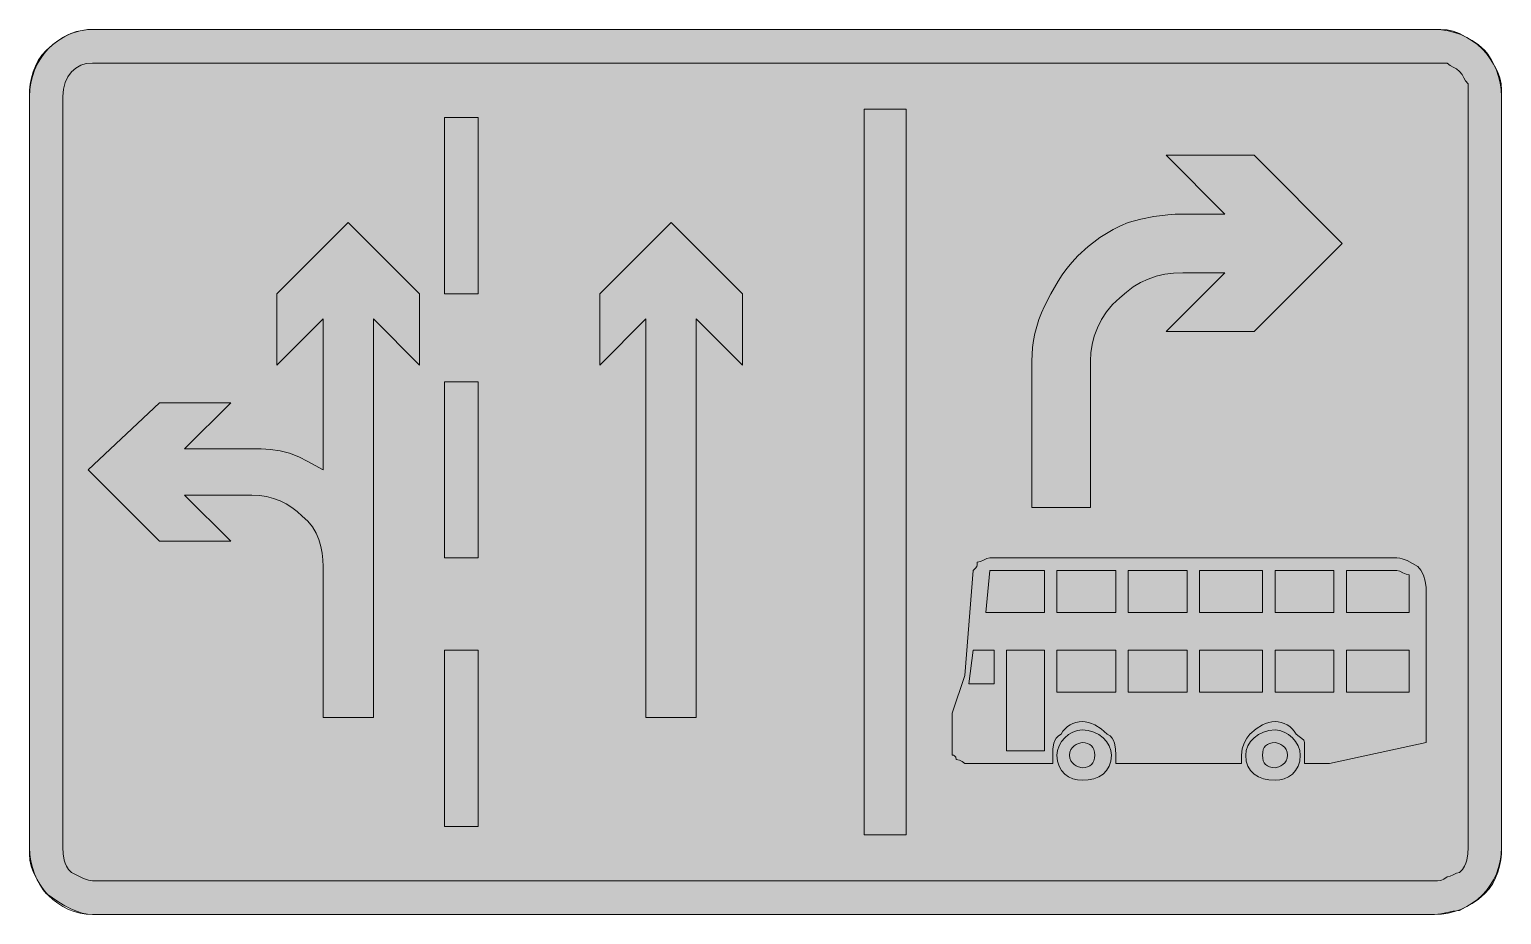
# Model space of a CAD drawing. Header units: metres. Extents: x 73 to 495, y 9 to 262.
import ezdxf

# ---------------------------------------------------------------- set-up
doc = ezdxf.new("R2010")
doc.units = ezdxf.units.M
for name, color, linetype, true_color in [('FILL_BLUE_0000FF', 7, 'Continuous', 0x0000ff), ('FILL_WHITE_FFFFFF', 7, 'Continuous', 0xffffff), ('STROKE_BLUE_0000FF', 7, 'Continuous', 0x0000ff)]:
    doc.layers.add(name, color=color, linetype=linetype, true_color=true_color)

msp = doc.modelspace()

# ---------------------------------------------------------------- hatches: boundary and pattern name
at = {"layer": 'FILL_BLUE_0000FF', "true_color": 0x0000ff}
h = msp.add_hatch(color=7, dxfattribs=at)
h.dxf.hatch_style = 1
h.paths.add_polyline_path([(475.35, 252.72), (478.95, 252.72), (479.85, 252.01), (480.75, 251.52), (481.65, 251.03), (482.55, 250.32), (483.26, 249.42), (483.75, 248.52), (484.24, 247.62), (484.95, 246.72), (484.95, 243.12), (484.95, 28.32), (484.91, 26.52), (484.65, 24.72), (484.36, 23.82), (483.94, 22.92), (483.34, 22.02), (482.55, 21.12), (481.65, 20.93), (480.75, 20.52), (479.85, 20.11), (478.95, 19.92), (478.05, 19.23), (477.15, 18.87), (476.25, 18.74), (475.35, 18.72), (91.35, 18.72), (90.24, 18.93), (88.8, 19.47), (85.35, 21.12), (84.56, 22.02), (83.96, 22.92), (83.54, 23.82), (83.25, 24.72), (82.99, 26.52), (82.95, 28.32), (82.95, 243.12), (83.11, 245.26), (83.59, 247.15), (84.34, 248.79), (85.35, 250.17), (86.58, 251.26), (88.01, 252.06), (89.61, 252.55), (91.35, 252.72), (475.35, 252.72)])
at = {"layer": 'FILL_WHITE_FFFFFF', "true_color": 0xffffff}
h = msp.add_hatch(color=7, dxfattribs=at)
h.dxf.hatch_style = 1
h.paths.add_polyline_path([(475.35, 262.32), (477.15, 262.3), (478.95, 262.17), (480.75, 261.81), (482.55, 261.12), (486.15, 259.17), (487.95, 257.91), (489.75, 256.32), (490.65, 255.21), (491.55, 253.77), (493.35, 250.32), (494.04, 248.52), (494.4, 246.72), (494.53, 244.92), (494.55, 243.12), (494.55, 28.32), (494.49, 26.52), (494.31, 24.74), (493.98, 22.98), (493.5, 21.27), (492.85, 19.61), (492.02, 18.03), (490.99, 16.52), (489.75, 15.12), (487.95, 13.53), (486.15, 12.27), (482.55, 10.32), (480.75, 10.13), (478.95, 9.72), (477.15, 9.31), (475.35, 9.12), (91.35, 9.12), (89.95, 9.23), (88.44, 9.55), (86.86, 10.07), (85.2, 10.77), (83.49, 11.64), (81.73, 12.66), (78.15, 15.12), (77.25, 16.23), (76.35, 17.67), (74.55, 21.12), (73.86, 22.92), (73.5, 24.72), (73.37, 26.52), (73.35, 28.32), (73.35, 243.12), (73.41, 244.92), (73.59, 246.7), (73.92, 248.46), (74.4, 250.17), (75.05, 251.83), (75.88, 253.41), (76.91, 254.92), (78.15, 256.32), (79.95, 257.96), (81.73, 259.28), (83.49, 260.33), (85.2, 261.12), (86.86, 261.69), (88.44, 262.06), (89.95, 262.26), (91.35, 262.32), (475.35, 262.32)])
h = msp.add_hatch(color=7, dxfattribs=at)
h.dxf.hatch_style = 1
h.paths.add_polyline_path([(201.75, 186.72), (192.15, 186.72), (192.15, 237.12), (201.75, 237.12), (201.75, 186.72)])
h = msp.add_hatch(color=7, dxfattribs=at)
h.dxf.hatch_style = 1
h.paths.add_polyline_path([(324.15, 31.92), (312.15, 31.92), (312.15, 239.52), (324.15, 239.52), (324.15, 31.92)])
h = msp.add_hatch(color=7, dxfattribs=at)
h.dxf.hatch_style = 1
h.paths.add_polyline_path([(415.35, 192.72), (403.35, 192.72), (400.71, 192.61), (398.17, 192.27), (395.76, 191.71), (393.45, 190.92), (391.26, 189.91), (389.17, 188.67), (387.21, 187.21), (385.35, 185.52), (383.27, 183.61), (381.51, 181.53), (380.06, 179.3), (378.9, 176.97), (378.03, 174.59), (377.42, 172.19), (377.06, 169.82), (376.95, 167.52), (376.95, 125.52), (360.15, 125.52), (360.15, 167.52), (360.21, 169.37), (360.37, 171.31), (360.66, 173.3), (361.05, 175.32), (361.56, 177.34), (362.17, 179.33), (362.91, 181.27), (363.75, 183.12), (365.59, 186.72), (367.65, 190.32), (368.84, 192.12), (370.16, 193.92), (371.66, 195.72), (373.35, 197.52), (376.27, 200.2), (377.91, 201.51), (379.65, 202.77), (381.51, 203.98), (383.47, 205.11), (385.56, 206.17), (387.75, 207.12), (391.37, 208), (395.1, 208.77), (399.06, 209.31), (401.15, 209.47), (403.35, 209.52), (415.35, 209.52), (398.55, 226.32), (423.75, 226.32), (448.95, 201.12), (423.75, 175.92), (398.55, 175.92), (415.35, 192.72)])
h = msp.add_hatch(color=7, dxfattribs=at)
h.dxf.hatch_style = 1
h.paths.add_polyline_path([(136.95, 142.32), (139.65, 142.3), (142.35, 142.17), (145.05, 141.81), (147.75, 141.12), (150.43, 140.03), (153, 138.72), (157.35, 136.32), (157.35, 179.52), (144.15, 166.32), (144.15, 186.72), (164.55, 207.12), (184.95, 186.72), (184.95, 166.32), (171.75, 179.52), (171.75, 65.52), (157.35, 65.52), (157.35, 108.72), (157.29, 110.57), (157.09, 112.49), (156.72, 114.44), (156.15, 116.37), (155.36, 118.25), (154.31, 120.03), (152.99, 121.66), (151.35, 123.12), (149.94, 124.41), (148.42, 125.58), (146.79, 126.6), (145.05, 127.47), (143.19, 128.17), (141.22, 128.69), (139.14, 129.01), (136.95, 129.12), (117.75, 129.12), (130.95, 115.92), (110.55, 115.92), (90.15, 136.32), (110.55, 155.52), (130.95, 155.52), (117.75, 142.32), (136.95, 142.32)])
h = msp.add_hatch(color=7, dxfattribs=at)
h.dxf.hatch_style = 1
h.paths.add_polyline_path([(277.35, 166.32), (264.15, 179.52), (264.15, 65.52), (249.75, 65.52), (249.75, 179.52), (236.55, 166.32), (236.55, 186.72), (256.95, 207.12), (277.35, 186.72), (277.35, 166.32)])
h = msp.add_hatch(color=7, dxfattribs=at)
h.dxf.hatch_style = 1
h.paths.add_polyline_path([(201.75, 111.12), (192.15, 111.12), (192.15, 161.52), (201.75, 161.52), (201.75, 111.12)])
h = msp.add_hatch(color=7, dxfattribs=at)
h.dxf.hatch_style = 1
h.paths.add_polyline_path([(430.65, 64.26), (429.75, 64.32), (428.85, 64.26), (427.95, 64.09), (427.05, 63.81), (426.15, 63.42), (424.35, 62.29), (422.55, 60.72), (421.67, 59.61), (420.9, 58.17), (420.36, 56.5), (420.15, 54.72), (420.15, 52.32), (384.15, 52.32), (384.15, 54.72), (384.11, 56.5), (383.85, 58.17), (383.56, 58.93), (383.14, 59.61), (382.54, 60.22), (381.75, 60.72), (379.95, 62.29), (378.15, 63.42), (377.25, 63.81), (376.35, 64.09), (375.45, 64.26), (374.55, 64.32), (373.65, 64.26), (372.77, 64.09), (371.91, 63.81), (371.1, 63.42), (370.34, 62.91), (369.66, 62.29), (369.05, 61.56), (368.55, 60.72), (367.76, 60.22), (367.16, 59.61), (366.74, 58.93), (366.45, 58.17), (366.19, 56.5), (366.15, 54.72), (366.15, 52.32), (340.95, 52.32), (340.2, 52.92), (339.43, 53.33), (338.55, 53.52), (338.4, 54.12), (338.04, 54.53), (337.75, 54.67), (337.35, 54.72), (337.35, 55.92), (337.35, 64.32), (337.35, 66.72), (340.95, 77.52), (343.35, 107.52), (344.04, 108.23), (344.4, 108.72), (344.53, 109.21), (344.55, 109.92), (345.45, 110.11), (346.35, 110.52), (347.25, 110.93), (348.15, 111.12), (464.55, 111.12), (465.4, 111.07), (466.16, 110.91), (467.55, 110.37), (470.55, 108.72), (471.43, 107.61), (472.2, 106.17), (472.74, 104.5), (472.95, 102.72), (472.95, 58.32), (445.35, 52.32), (438.15, 52.32), (438.15, 54.72), (438.15, 58.32), (438.1, 58.72), (437.94, 59.03), (437.4, 59.52), (436.63, 60.01), (435.75, 60.72), (435.25, 61.56), (434.64, 62.29), (433.96, 62.91), (433.2, 63.42), (432.39, 63.81), (431.53, 64.09), (430.65, 64.26)])
h.paths.add_polyline_path([(468.15, 72.72), (468.15, 84.72), (450.15, 84.72), (450.15, 72.72), (468.15, 72.72)], flags=16)
h.paths.add_polyline_path([(429.75, 72.72), (446.55, 72.72), (446.55, 84.72), (429.75, 84.72), (429.75, 72.72)], flags=16)
h.paths.add_polyline_path([(408.15, 84.72), (408.15, 72.72), (426.15, 72.72), (426.15, 84.72), (408.15, 84.72)], flags=16)
h.paths.add_polyline_path([(404.55, 84.72), (387.75, 84.72), (387.75, 72.72), (404.55, 72.72), (404.55, 84.72)], flags=16)
h.paths.add_polyline_path([(384.15, 84.72), (367.35, 84.72), (367.35, 72.72), (384.15, 72.72), (384.15, 84.72)], flags=16)
h.paths.add_polyline_path([(363.75, 55.92), (363.75, 84.72), (352.95, 84.72), (352.95, 55.92), (363.75, 55.92)], flags=16)
h.paths.add_polyline_path([(342.15, 75.12), (349.35, 75.12), (349.35, 84.72), (343.35, 84.72), (342.15, 75.12)], flags=16)
h.paths.add_polyline_path([(348.15, 107.52), (346.95, 95.52), (363.75, 95.52), (363.75, 107.52), (348.15, 107.52)], flags=16)
h.paths.add_polyline_path([(384.15, 107.52), (367.35, 107.52), (367.35, 95.52), (384.15, 95.52), (384.15, 107.52)], flags=16)
h.paths.add_polyline_path([(404.55, 95.52), (404.55, 107.52), (387.75, 107.52), (387.75, 95.52), (404.55, 95.52)], flags=16)
h.paths.add_polyline_path([(408.15, 95.52), (426.15, 95.52), (426.15, 107.52), (408.15, 107.52), (408.15, 95.52)], flags=16)
h.paths.add_polyline_path([(429.75, 95.52), (446.55, 95.52), (446.55, 107.52), (429.75, 107.52), (429.75, 95.52)], flags=16)
h.paths.add_polyline_path([(468.15, 95.52), (468.15, 102.72), (468.15, 106.32), (467.25, 106.51), (466.35, 106.92), (465.45, 107.33), (464.55, 107.52), (450.15, 107.52), (450.15, 95.52), (468.15, 95.52)], flags=16)
h = msp.add_hatch(color=7, dxfattribs=at)
h.dxf.hatch_style = 1
h.paths.add_polyline_path([(201.75, 34.32), (192.15, 34.32), (192.15, 84.72), (201.75, 84.72), (201.75, 34.32)])
h = msp.add_hatch(color=7, dxfattribs=at)
h.dxf.hatch_style = 1
h.paths.add_polyline_path([(382.31, 51.57), (381.56, 50.33), (380.55, 49.32), (379.32, 48.53), (377.89, 47.97), (376.29, 47.63), (374.55, 47.52), (373.21, 47.63), (371.91, 47.97), (370.69, 48.53), (369.6, 49.32), (368.68, 50.33), (367.97, 51.57), (367.51, 53.03), (367.35, 54.72), (367.51, 56.06), (367.97, 57.36), (368.68, 58.58), (369.6, 59.67), (370.69, 60.59), (371.91, 61.3), (373.21, 61.76), (374.55, 61.92), (376.29, 61.76), (377.89, 61.3), (379.32, 60.59), (380.55, 59.67), (381.56, 58.58), (382.31, 57.36), (382.79, 56.06), (382.95, 54.72), (382.79, 53.03), (382.31, 51.57)])
h.paths.add_polyline_path([(377.92, 56.29), (377.64, 56.91), (377.25, 57.42), (376.74, 57.81), (376.12, 58.09), (375.39, 58.26), (374.55, 58.32), (373.48, 58.09), (372.88, 57.81), (372.3, 57.42), (371.77, 56.91), (371.34, 56.29), (371.06, 55.56), (370.95, 54.72), (371.06, 53.88), (371.34, 53.14), (371.77, 52.53), (372.3, 52.02), (372.88, 51.63), (373.48, 51.34), (374.55, 51.12), (375.39, 51.18), (376.12, 51.34), (376.74, 51.63), (377.25, 52.02), (377.64, 52.53), (377.92, 53.14), (378.09, 53.88), (378.15, 54.72), (378.09, 55.56), (377.92, 56.29)], flags=16)
h = msp.add_hatch(color=7, dxfattribs=at)
h.dxf.hatch_style = 1
h.paths.add_polyline_path([(436.33, 51.57), (435.62, 50.33), (434.7, 49.32), (433.61, 48.53), (432.39, 47.97), (431.09, 47.63), (429.75, 47.52), (428.01, 47.63), (426.41, 47.97), (424.98, 48.53), (423.75, 49.32), (422.74, 50.33), (421.99, 51.57), (421.51, 53.03), (421.35, 54.72), (421.51, 56.06), (421.99, 57.36), (422.74, 58.58), (423.75, 59.67), (424.98, 60.59), (426.41, 61.3), (428.01, 61.76), (429.75, 61.92), (431.09, 61.76), (432.39, 61.3), (433.61, 60.59), (434.7, 59.67), (435.62, 58.58), (436.33, 57.36), (436.79, 56.06), (436.95, 54.72), (436.79, 53.03), (436.33, 51.57)])
h.paths.add_polyline_path([(432.96, 56.29), (432.53, 56.91), (432, 57.42), (431.42, 57.81), (430.82, 58.09), (429.75, 58.32), (428.91, 58.26), (428.17, 58.09), (427.56, 57.81), (427.05, 57.42), (426.66, 56.91), (426.38, 56.29), (426.21, 55.56), (426.15, 54.72), (426.21, 53.88), (426.38, 53.14), (426.66, 52.53), (427.05, 52.02), (427.56, 51.63), (428.17, 51.34), (428.91, 51.18), (429.75, 51.12), (430.82, 51.34), (431.42, 51.63), (432, 52.02), (432.53, 52.53), (432.96, 53.14), (433.24, 53.88), (433.35, 54.72), (433.24, 55.56), (432.96, 56.29)], flags=16)

# ---------------------------------------------------------------- linework, layer by layer
at = {"layer": 'FILL_BLUE_0000FF', "lineweight": 0, "true_color": 0x0000ff}
msp.add_lwpolyline([(475.35, 252.72), (478.95, 252.72), (479.85, 252.01), (480.75, 251.52), (481.65, 251.03), (482.55, 250.32), (483.26, 249.42), (483.75, 248.52), (484.24, 247.62), (484.95, 246.72), (484.95, 243.12), (484.95, 28.32), (484.91, 26.52), (484.65, 24.72), (484.36, 23.82), (483.94, 22.92), (483.34, 22.02), (482.55, 21.12), (481.65, 20.93), (480.75, 20.52), (479.85, 20.11), (478.95, 19.92), (478.05, 19.23), (477.15, 18.87), (476.25, 18.74), (475.35, 18.72), (91.35, 18.72), (90.24, 18.93), (88.8, 19.47), (85.35, 21.12), (84.56, 22.02), (83.96, 22.92), (83.54, 23.82), (83.25, 24.72), (82.99, 26.52), (82.95, 28.32), (82.95, 243.12), (83.11, 245.26), (83.59, 247.15), (84.34, 248.79), (85.35, 250.17), (86.58, 251.26), (88.01, 252.06), (89.61, 252.55), (91.35, 252.72)], close=True, dxfattribs=at)
at = {"layer": 'FILL_WHITE_FFFFFF', "lineweight": 0, "true_color": 0xffffff}
for points in [[(475.35, 262.32), (477.15, 262.3), (478.95, 262.17), (480.75, 261.81), (482.55, 261.12), (486.15, 259.17), (487.95, 257.91), (489.75, 256.32), (490.65, 255.21), (491.55, 253.77), (493.35, 250.32), (494.04, 248.52), (494.4, 246.72), (494.53, 244.92), (494.55, 243.12), (494.55, 28.32), (494.49, 26.52), (494.31, 24.74), (493.98, 22.98), (493.5, 21.27), (492.85, 19.61), (492.02, 18.03), (490.99, 16.52), (489.75, 15.12), (487.95, 13.53), (486.15, 12.27), (482.55, 10.32), (480.75, 10.13), (478.95, 9.72), (477.15, 9.31), (475.35, 9.12), (91.35, 9.12), (89.95, 9.23), (88.44, 9.55), (86.86, 10.07), (85.2, 10.77), (83.49, 11.64), (81.73, 12.66), (78.15, 15.12), (77.25, 16.23), (76.35, 17.67), (74.55, 21.12), (73.86, 22.92), (73.5, 24.72), (73.37, 26.52), (73.35, 28.32), (73.35, 243.12), (73.41, 244.92), (73.59, 246.7), (73.92, 248.46), (74.4, 250.17), (75.05, 251.83), (75.88, 253.41), (76.91, 254.92), (78.15, 256.32), (79.95, 257.96), (81.73, 259.28), (83.49, 260.33), (85.2, 261.12), (86.86, 261.69), (88.44, 262.06), (89.95, 262.26), (91.35, 262.32)], [(201.75, 186.72), (192.15, 186.72), (192.15, 237.12), (201.75, 237.12)], [(324.15, 31.92), (312.15, 31.92), (312.15, 239.52), (324.15, 239.52)], [(415.35, 192.72), (403.35, 192.72), (400.71, 192.61), (398.17, 192.27), (395.76, 191.71), (393.45, 190.92), (391.26, 189.91), (389.17, 188.67), (387.21, 187.21), (385.35, 185.52), (383.27, 183.61), (381.51, 181.53), (380.06, 179.3), (378.9, 176.97), (378.03, 174.59), (377.42, 172.19), (377.06, 169.82), (376.95, 167.52), (376.95, 125.52), (360.15, 125.52), (360.15, 167.52), (360.21, 169.37), (360.37, 171.31), (360.66, 173.3), (361.05, 175.32), (361.56, 177.34), (362.17, 179.33), (362.91, 181.27), (363.75, 183.12), (365.59, 186.72), (367.65, 190.32), (368.84, 192.12), (370.16, 193.92), (371.66, 195.72), (373.35, 197.52), (376.27, 200.2), (377.91, 201.51), (379.65, 202.77), (381.51, 203.98), (383.47, 205.11), (385.56, 206.17), (387.75, 207.12), (391.37, 208), (395.1, 208.77), (399.06, 209.31), (401.15, 209.47), (403.35, 209.52), (415.35, 209.52), (398.55, 226.32), (423.75, 226.32), (448.95, 201.12), (423.75, 175.92), (398.55, 175.92)], [(136.95, 142.32), (139.65, 142.3), (142.35, 142.17), (145.05, 141.81), (147.75, 141.12), (150.43, 140.03), (153, 138.72), (157.35, 136.32), (157.35, 179.52), (144.15, 166.32), (144.15, 186.72), (164.55, 207.12), (184.95, 186.72), (184.95, 166.32), (171.75, 179.52), (171.75, 65.52), (157.35, 65.52), (157.35, 108.72), (157.29, 110.57), (157.09, 112.49), (156.72, 114.44), (156.15, 116.37), (155.36, 118.25), (154.31, 120.03), (152.99, 121.66), (151.35, 123.12), (149.94, 124.41), (148.42, 125.58), (146.79, 126.6), (145.05, 127.47), (143.19, 128.17), (141.22, 128.69), (139.14, 129.01), (136.95, 129.12), (117.75, 129.12), (130.95, 115.92), (110.55, 115.92), (90.15, 136.32), (110.55, 155.52), (130.95, 155.52), (117.75, 142.32)], [(277.35, 166.32), (264.15, 179.52), (264.15, 65.52), (249.75, 65.52), (249.75, 179.52), (236.55, 166.32), (236.55, 186.72), (256.95, 207.12), (277.35, 186.72)], [(201.75, 111.12), (192.15, 111.12), (192.15, 161.52), (201.75, 161.52)], [(430.65, 64.26), (429.75, 64.32), (428.85, 64.26), (427.95, 64.09), (427.05, 63.81), (426.15, 63.42), (424.35, 62.29), (422.55, 60.72), (421.67, 59.61), (420.9, 58.17), (420.36, 56.5), (420.15, 54.72), (420.15, 52.32), (384.15, 52.32), (384.15, 54.72), (384.11, 56.5), (383.85, 58.17), (383.56, 58.93), (383.14, 59.61), (382.54, 60.22), (381.75, 60.72), (379.95, 62.29), (378.15, 63.42), (377.25, 63.81), (376.35, 64.09), (375.45, 64.26), (374.55, 64.32), (373.65, 64.26), (372.77, 64.09), (371.91, 63.81), (371.1, 63.42), (370.34, 62.91), (369.66, 62.29), (369.05, 61.56), (368.55, 60.72), (367.76, 60.22), (367.16, 59.61), (366.74, 58.93), (366.45, 58.17), (366.19, 56.5), (366.15, 54.72), (366.15, 52.32), (340.95, 52.32), (340.2, 52.92), (339.43, 53.33), (338.55, 53.52), (338.4, 54.12), (338.04, 54.53), (337.75, 54.67), (337.35, 54.72), (337.35, 55.92), (337.35, 64.32), (337.35, 66.72), (340.95, 77.52), (343.35, 107.52), (344.04, 108.23), (344.4, 108.72), (344.53, 109.21), (344.55, 109.92), (345.45, 110.11), (346.35, 110.52), (347.25, 110.93), (348.15, 111.12), (464.55, 111.12), (465.4, 111.07), (466.16, 110.91), (467.55, 110.37), (470.55, 108.72), (471.43, 107.61), (472.2, 106.17), (472.74, 104.5), (472.95, 102.72), (472.95, 58.32), (445.35, 52.32), (438.15, 52.32), (438.15, 54.72), (438.15, 58.32), (438.1, 58.72), (437.94, 59.03), (437.4, 59.52), (436.63, 60.01), (435.75, 60.72), (435.25, 61.56), (434.64, 62.29), (433.96, 62.91), (433.2, 63.42), (432.39, 63.81), (431.53, 64.09)], [(348.15, 107.52), (346.95, 95.52), (363.75, 95.52), (363.75, 107.52)], [(384.15, 107.52), (367.35, 107.52), (367.35, 95.52), (384.15, 95.52)], [(404.55, 95.52), (404.55, 107.52), (387.75, 107.52), (387.75, 95.52)], [(408.15, 95.52), (426.15, 95.52), (426.15, 107.52), (408.15, 107.52)], [(429.75, 95.52), (446.55, 95.52), (446.55, 107.52), (429.75, 107.52)], [(468.15, 95.52), (468.15, 102.72), (468.15, 106.32), (467.25, 106.51), (466.35, 106.92), (465.45, 107.33), (464.55, 107.52), (450.15, 107.52), (450.15, 95.52)], [(201.75, 34.32), (192.15, 34.32), (192.15, 84.72), (201.75, 84.72)], [(342.15, 75.12), (349.35, 75.12), (349.35, 84.72), (343.35, 84.72)], [(363.75, 55.92), (363.75, 84.72), (352.95, 84.72), (352.95, 55.92)], [(384.15, 84.72), (367.35, 84.72), (367.35, 72.72), (384.15, 72.72)], [(404.55, 84.72), (387.75, 84.72), (387.75, 72.72), (404.55, 72.72)], [(408.15, 84.72), (408.15, 72.72), (426.15, 72.72), (426.15, 84.72)], [(429.75, 72.72), (446.55, 72.72), (446.55, 84.72), (429.75, 84.72)], [(468.15, 72.72), (468.15, 84.72), (450.15, 84.72), (450.15, 72.72)], [(382.31, 51.57), (381.56, 50.33), (380.55, 49.32), (379.32, 48.53), (377.89, 47.97), (376.29, 47.63), (374.55, 47.52), (373.21, 47.63), (371.91, 47.97), (370.69, 48.53), (369.6, 49.32), (368.68, 50.33), (367.97, 51.57), (367.51, 53.03), (367.35, 54.72), (367.51, 56.06), (367.97, 57.36), (368.68, 58.58), (369.6, 59.67), (370.69, 60.59), (371.91, 61.3), (373.21, 61.76), (374.55, 61.92), (376.29, 61.76), (377.89, 61.3), (379.32, 60.59), (380.55, 59.67), (381.56, 58.58), (382.31, 57.36), (382.79, 56.06), (382.95, 54.72), (382.79, 53.03)], [(436.33, 51.57), (435.62, 50.33), (434.7, 49.32), (433.61, 48.53), (432.39, 47.97), (431.09, 47.63), (429.75, 47.52), (428.01, 47.63), (426.41, 47.97), (424.98, 48.53), (423.75, 49.32), (422.74, 50.33), (421.99, 51.57), (421.51, 53.03), (421.35, 54.72), (421.51, 56.06), (421.99, 57.36), (422.74, 58.58), (423.75, 59.67), (424.98, 60.59), (426.41, 61.3), (428.01, 61.76), (429.75, 61.92), (431.09, 61.76), (432.39, 61.3), (433.61, 60.59), (434.7, 59.67), (435.62, 58.58), (436.33, 57.36), (436.79, 56.06), (436.95, 54.72), (436.79, 53.03)], [(377.92, 56.29), (377.64, 56.91), (377.25, 57.42), (376.74, 57.81), (376.12, 58.09), (375.39, 58.26), (374.55, 58.32), (373.48, 58.09), (372.88, 57.81), (372.3, 57.42), (371.77, 56.91), (371.34, 56.29), (371.06, 55.56), (370.95, 54.72), (371.06, 53.88), (371.34, 53.14), (371.77, 52.53), (372.3, 52.02), (372.88, 51.63), (373.48, 51.34), (374.55, 51.12), (375.39, 51.18), (376.12, 51.34), (376.74, 51.63), (377.25, 52.02), (377.64, 52.53), (377.92, 53.14), (378.09, 53.88), (378.15, 54.72), (378.09, 55.56)], [(432.96, 56.29), (432.53, 56.91), (432, 57.42), (431.42, 57.81), (430.82, 58.09), (429.75, 58.32), (428.91, 58.26), (428.17, 58.09), (427.56, 57.81), (427.05, 57.42), (426.66, 56.91), (426.38, 56.29), (426.21, 55.56), (426.15, 54.72), (426.21, 53.88), (426.38, 53.14), (426.66, 52.53), (427.05, 52.02), (427.56, 51.63), (428.17, 51.34), (428.91, 51.18), (429.75, 51.12), (430.82, 51.34), (431.42, 51.63), (432, 52.02), (432.53, 52.53), (432.96, 53.14), (433.24, 53.88), (433.35, 54.72), (433.24, 55.56)]]:
    msp.add_lwpolyline(points, close=True, dxfattribs=at)
at = {"layer": 'STROKE_BLUE_0000FF', "lineweight": 0, "true_color": 0x0000ff}
msp.add_lwpolyline([(494.55, 28.32), (494.55, 243.12), (494.45, 245.12), (494.17, 247.05), (493.7, 248.9), (493.07, 250.68), (492.27, 252.36), (491.32, 253.94), (490.23, 255.41), (489, 256.77), (487.64, 258), (486.17, 259.09), (484.59, 260.04), (482.91, 260.84), (481.13, 261.47), (479.28, 261.94), (477.35, 262.22), (475.35, 262.32), (91.35, 262.32), (89.57, 262.22), (87.82, 261.94), (86.12, 261.47), (84.49, 260.84), (82.92, 260.04), (81.44, 259.09), (80.04, 258), (78.75, 256.77), (77.57, 255.41), (76.51, 253.94), (75.59, 252.36), (74.81, 250.68), (74.19, 248.9), (73.73, 247.05), (73.45, 245.12), (73.35, 243.12), (73.35, 28.32), (73.45, 26.32), (73.73, 24.39), (74.19, 22.54), (74.81, 20.76), (75.59, 19.08), (76.51, 17.5), (77.57, 16.03), (78.75, 14.67), (80.04, 13.44), (81.44, 12.35), (82.92, 11.4), (84.49, 10.6), (86.12, 9.97), (87.82, 9.5), (89.57, 9.22), (91.35, 9.12), (475.35, 9.12), (477.35, 9.22), (479.28, 9.5), (481.13, 9.97), (482.91, 10.6), (484.59, 11.4), (486.17, 12.35), (487.64, 13.44), (489, 14.67), (490.23, 16.03), (491.32, 17.5), (492.27, 19.08), (493.07, 20.76), (493.7, 22.54), (494.17, 24.39), (494.45, 26.32), (494.55, 28.32)], dxfattribs=at)

doc.saveas('drawing.dxf')
